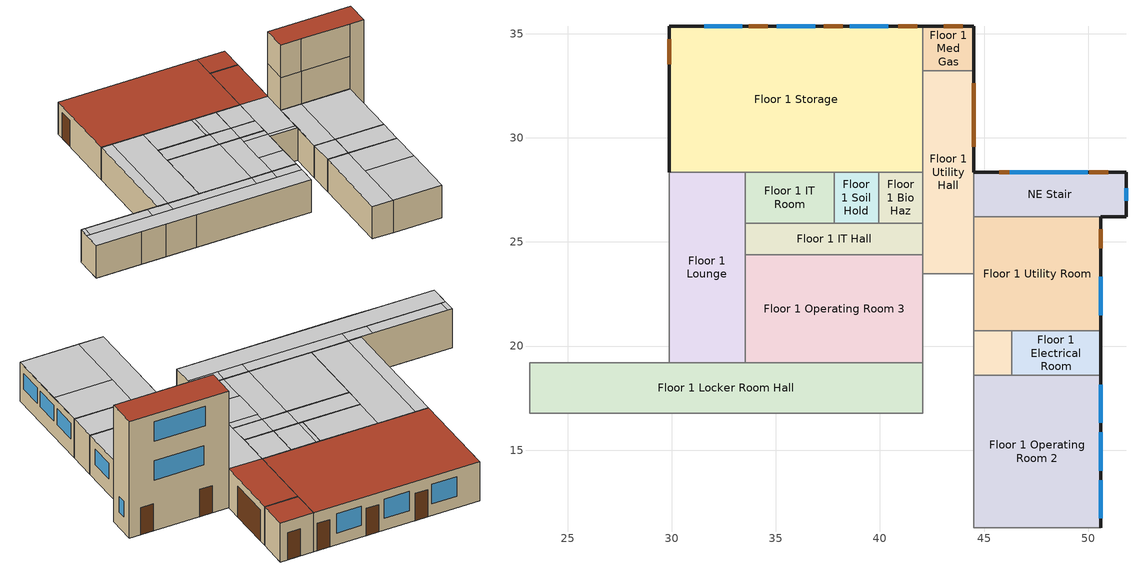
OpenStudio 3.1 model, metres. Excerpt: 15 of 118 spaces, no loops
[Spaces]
Floor 1 IT Hall
 floor ground (Foundation F 126 Perim 0 Area 1301): 42.06,25.91 42.06,24.38 33.53,24.38 33.53,25.91 z0
 wall to Floor 1 Utility Hall: 42.06,24.38 42.06,25.91 z0:3.05
 wall to Floor 1 IT Room: 37.8,25.91 33.53,25.91 z0:3.05
 wall to Floor 1 Operating Room 3: 33.53,24.38 42.06,24.38 z0:3.05
 wall to Floor 1 Soil Hold: 39.93,25.91 37.8,25.91 z0:3.05
 wall to Floor 1 Lounge: 33.53,25.91 33.53,24.38 z0:3.05
 wall to Floor 1 Bio Haz: 42.06,25.91 39.93,25.91 z0:3.05
 ceiling to Floor 2 Exam Hall 4: 39.93,24.38 39.93,25.91 38.1,25.91 38.1,24.38 z3.05
 ceiling to Floor 2 Exam 6: 42.06,24.38 42.06,25.91 39.93,25.91 39.93,24.38 z3.05
 ceiling to Floor 2 Exam 7: 38.1,24.38 38.1,25.91 33.53,25.91 33.53,24.38 z3.05
Floor 1 Utility Room
 floor ground (Foundation F 126 Perim 549 Area 3345): 50.6,26.21 50.6,20.73 44.5,20.73 44.5,26.21 z0
 wall outside: 50.6,20.73 50.6,26.21 z0:3.05
 wall to Floor 1 Electrical Room: 46.33,20.73 50.6,20.73 z0:3.05
 wall to Floor 1 Sterile Hall: 44.5,23.47 44.5,20.73 z0:3.05
 wall to NE Stair: 50.6,26.21 44.5,26.21 z0:3.05
 wall to Floor 1 Utility Janitor: 44.5,20.73 46.33,20.73 z0:3.05
 wall to Floor 1 Utility Hall: 44.5,26.21 44.5,23.47 z0:3.05
 window: 50.6,21.49 50.6,23.32 z1.22:2.44
 door: 50.6,24.69 50.6,25.6 z0:2.13
 ceiling to Floor 2 Exam 5: 50.6,20.73 50.6,26.21 46.33,26.21 46.33,20.73 z3.05
 ceiling to Floor 2 Office Hall: 46.33,20.73 46.33,26.21 44.5,26.21 44.5,20.73 z3.05
NE Stair
 floor ground (Foundation F 126 Perim 1067 Area 1561): 51.82,28.35 51.82,26.21 44.5,26.21 44.5,28.35 z0
 wall outside: 50.6,26.21 51.82,26.21 51.82,28.35 44.5,28.35 z0:9.14
 wall to Floor 2 Exam 6: 44.5,28.35 44.5,26.21 z3.05:6.1
 wall to Floor 3 Mechanical: 46.33,26.21 50.6,26.21 z6.1:9.14
 wall to Floor 3 Mechanical Hall: 44.5,26.21 46.33,26.21 z6.1:9.14
 wall to Floor 3 Lounge: 44.5,28.35 44.5,26.21 z6.1:9.14
 wall to Floor 2 Office Hall: 44.5,26.21 46.33,26.21 z3.05:6.1
 wall to Floor 2 Exam 5: 46.33,26.21 50.6,26.21 z3.05:6.1
 wall to Floor 1 Utility Hall: 44.5,28.35 44.5,26.21 z0:3.05
 window: 49.99,28.35 46.33,28.35 z3.96:5.49; 49.99,28.35 46.24,28.35 z7.01:8.53; 51.82,26.97 51.82,27.58 z1.22:2.44
 door: 46.63,28.35 45.72,28.35 / 50.96,28.35 50.05,28.35 z0:2.13
 roof outside: 51.82,26.21 51.82,28.35 44.5,28.35 44.5,26.21 z9.14
Floor 1 Utility Janitor
 floor ground (Foundation F 126 Perim 0 Area 39): 46.33,20.73 46.33,18.59 44.5,18.59 44.5,20.73 z0
 wall to Floor 1 Electrical Room: 46.33,18.59 46.33,20.73 z0:3.05
 wall to Floor 1 Operating Room 2: 44.5,18.59 46.33,18.59 z0:3.05
 wall to Floor 1 Sterile Hall: 44.5,20.73 44.5,18.59 z0:3.05
 ceiling to Floor 2 Office Hall: 46.33,18.59 46.33,20.73 44.5,20.73 44.5,18.59 z3.05
Floor 1 Locker Room Hall
 floor ground (Foundation F 126 Perim 0 Area 4608): 42.06,19.2 42.06,16.76 23.16,16.76 23.16,19.2 z0
 wall to Floor 1 Pre-Op Room 2: 23.16,16.76 27.13,16.76 z0:3.05
 wall to Floor 1 Sterile Storage: 32,16.76 42.06,16.76 z0:3.05
 wall to Floor 1 Nourishment: 27.13,16.76 29.26,16.76 z0:3.05
 wall to Floor 1 Pre-Op Hall: 23.16,19.2 23.16,16.76 z0:3.05
 wall to Floor 1 Sterile Hall: 42.06,16.76 42.06,19.2 z0:3.05
 wall to Floor 1 Lounge: 33.53,19.2 29.87,19.2 z0:3.05
 wall to Floor 1 Operating Room 3: 42.06,19.2 33.53,19.2 z0:3.05
 wall to Floor 1 Nurse Janitor: 29.26,16.76 32,16.76 z0:3.05
 wall to Floor 1 Locker Room: 29.87,19.2 23.16,19.2 z0:3.05
 ceiling to Floor 2 Work Hall: 42.06,16.76 42.06,18.29 23.16,18.29 23.16,16.76 z3.05
 ceiling to Floor 2 Exam Hall 6: 23.47,18.29 23.47,19.2 23.16,19.2 23.16,18.29 z3.05
 ceiling to Floor 2 Nurse Station 2: 28.96,18.29 28.96,19.2 23.47,19.2 23.47,18.29 z3.05
 ceiling to Floor 2 Nurse Station 1: 42.06,18.29 42.06,19.2 39.93,19.2 39.93,18.29 z3.05
 ceiling to Floor 2 Exam 7: 38.1,18.29 38.1,19.2 30.78,19.2 30.78,18.29 z3.05
 ceiling to Floor 2 Exam Hall 5: 30.78,18.29 30.78,19.2 28.96,19.2 28.96,18.29 z3.05
 ceiling to Floor 2 Exam Hall 4: 39.93,18.29 39.93,19.2 38.1,19.2 38.1,18.29 z3.05
Floor 1 Electrical Room
 floor ground (Foundation F 126 Perim 213 Area 91): 50.6,20.73 50.6,18.59 46.33,18.59 46.33,20.73 z0
 wall outside: 50.6,18.59 50.6,20.73 z0:3.05
 wall to Floor 1 Operating Room 2: 46.33,18.59 50.6,18.59 z0:3.05
 ceiling to Floor 2 Exam 5: 50.6,18.59 50.6,20.73 46.33,20.73 46.33,18.59 z3.05
Floor 1 Operating Room 3
 floor ground (Foundation F 126 Perim 0 Area 4422): 42.06,24.38 42.06,19.2 33.53,19.2 33.53,24.38 z0
 wall to Floor 1 Lounge: 33.53,24.38 33.53,19.2 z0:3.05
 wall to Floor 1 Utility Hall: 42.06,23.47 42.06,24.38 z0:3.05
 wall to Floor 1 Sterile Hall: 42.06,19.2 42.06,23.47 z0:3.05
 ceiling to Floor 2 Exam 7: 38.1,19.2 38.1,24.38 33.53,24.38 33.53,19.2 z3.05
 ceiling to Floor 2 Storage 2: 42.06,21.34 42.06,23.77 39.93,23.77 39.93,21.34 z3.05
 ceiling to Floor 2 Exam Hall 4: 39.93,19.2 39.93,24.38 38.1,24.38 38.1,19.2 z3.05
 ceiling to Floor 2 Nurse Station 1: 42.06,19.2 42.06,21.34 39.93,21.34 39.93,19.2 z3.05
 ceiling to Floor 2 Exam 6: 42.06,23.77 42.06,24.38 39.93,24.38 39.93,23.77 z3.05
Floor 1 Lounge
 floor ground (Foundation F 126 Perim 0 Area 3345): 33.53,28.35 33.53,19.2 29.87,19.2 29.87,28.35 z0
 wall to Floor 1 Storage: 33.53,28.35 29.87,28.35 z0:3.05
 wall to Floor 1 IT Room: 33.53,25.91 33.53,28.35 z0:3.05
 wall to Floor 1 Locker Room: 29.87,28.35 29.87,19.2 z0:3.05
 ceiling to Floor 2 Exam Hall 5: 30.78,19.2 30.78,28.35 29.87,28.35 29.87,19.2 z3.05
 ceiling to Floor 2 Exam 7: 33.53,19.2 33.53,28.35 30.78,28.35 30.78,19.2 z3.05
Floor 1 Storage
 floor ground (Foundation F 126 Perim 192 Area 8547): 42.06,35.36 42.06,28.35 29.87,28.35 29.87,35.36 z0
 wall outside: 42.06,35.36 29.87,35.36 29.87,28.35 z0:3.05
 wall to Floor 1 Soil Hold: 37.8,28.35 39.93,28.35 z0:3.05
 wall to Floor 1 Med Gas: 42.06,33.22 42.06,35.36 z0:3.05
 wall to Floor 1 Bio Haz: 39.93,28.35 42.06,28.35 z0:3.05
 wall to Floor 1 IT Room: 33.53,28.35 37.8,28.35 z0:3.05
 wall to Floor 1 Utility Hall: 42.06,28.35 42.06,33.22 z0:3.05
 window: 40.39,35.36 38.56,35.36 / 33.38,35.36 31.55,35.36 / 36.88,35.36 35.05,35.36 z0.91:2.44
 door: 29.87,34.75 29.87,33.53 z0:2.44; 41.78,35.36 40.87,35.36 / 38.2,35.36 37.29,35.36 / 34.61,35.36 33.69,35.36 z0:2.13
 roof outside: 42.06,28.35 42.06,35.36 29.87,35.36 29.87,28.35 z3.05
Floor 1 Soil Hold
 floor ground (Foundation F 126 Perim 0 Area 52): 39.93,28.35 39.93,25.91 37.8,25.91 37.8,28.35 z0
 wall to Floor 1 IT Room: 37.8,28.35 37.8,25.91 z0:3.05
 wall to Floor 1 Bio Haz: 39.93,25.91 39.93,28.35 z0:3.05
 ceiling to Floor 2 Exam Hall 4: 39.93,25.91 39.93,28.35 38.1,28.35 38.1,25.91 z3.05
 ceiling to Floor 2 Exam 7: 38.1,25.91 38.1,28.35 37.8,28.35 37.8,25.91 z3.05
Floor 1 Bio Haz
 floor ground (Foundation F 126 Perim 0 Area 52): 42.06,28.35 42.06,25.91 39.93,25.91 39.93,28.35 z0
 wall to Floor 1 Utility Hall: 42.06,25.91 42.06,28.35 z0:3.05
 ceiling to Floor 2 Exam 6: 42.06,25.91 42.06,28.35 39.93,28.35 39.93,25.91 z3.05
Floor 1 Med Gas
 floor ground (Foundation F 126 Perim 457 Area 52): 44.5,35.36 44.5,33.22 42.06,33.22 42.06,35.36 z0
 wall outside: 44.5,33.22 44.5,35.36 42.06,35.36 z0:3.05
 wall to Floor 1 Utility Hall: 42.06,33.22 44.5,33.22 z0:3.05
 door: 43.97,35.36 43.06,35.36 z0:2.13
 roof outside: 44.5,33.22 44.5,35.36 42.06,35.36 42.06,33.22 z3.05
Floor 1 Operating Room 2
 floor ground (Foundation F 126 Perim 732 Area 4459): 50.6,18.59 50.6,11.28 44.5,11.28 44.5,18.59 z0
 wall outside: 50.6,11.28 50.6,18.59 z0:3.05
 wall to Floor 1 Sterile Hall: 44.5,18.59 44.5,11.28 z0:3.05
 wall to Floor 1 Scrub: 44.5,11.28 46.33,11.28 z0:3.05
 wall to Floor 1 Sub-Sterile: 46.33,11.28 50.6,11.28 z0:3.05
 window: 50.6,16.31 50.6,18.14 / 50.6,11.73 50.6,13.56 / 50.6,14.02 50.6,15.85 z1.22:2.44
 ceiling to Floor 2 Utility: 50.6,15.85 50.6,18.59 46.33,18.59 46.33,15.85 z3.05
 ceiling to Floor 2 Office: 50.6,11.28 50.6,15.85 46.33,15.85 46.33,11.28 z3.05
 ceiling to Floor 2 Office Hall: 46.33,11.28 46.33,18.59 44.5,18.59 44.5,11.28 z3.05
Floor 1 Utility Hall
 floor ground (Foundation F 126 Perim 488 Area 2378): 44.5,33.22 44.5,23.47 42.06,23.47 42.06,33.22 z0
 wall outside: 44.5,28.35 44.5,33.22 z0:3.05
 wall to Floor 1 Sterile Hall: 42.06,23.47 44.5,23.47 z0:3.05
 door: 44.5,29.57 44.5,32.61 z0:2.44
 ceiling to Floor 2 Storage 2: 44.5,23.47 44.5,23.77 42.06,23.77 42.06,23.47 z3.05
 ceiling to Floor 2 Exam 6: 44.5,23.77 44.5,28.35 42.06,28.35 42.06,23.77 z3.05
 roof outside: 44.5,28.35 44.5,33.22 42.06,33.22 42.06,28.35 z3.05
Floor 1 IT Room
 floor ground (Foundation F 126 Perim 0 Area 1041): 37.8,28.35 37.8,25.91 33.53,25.91 33.53,28.35 z0
 ceiling to Floor 2 Exam 7: 37.8,25.91 37.8,28.35 33.53,28.35 33.53,25.91 z3.05
[Site]
Tampa-MacDill AFB_FL_USA: Latitude {deg}=27.85; Longitude {deg}=-82.52; Time Zone {hr}=-5; Elevation {m}=8; Terrain=City
[Building]
-Outpatient-ASHRAE 169-2013-2A created: 2021-08-23 21:15:44 +0000: North Axis {deg}=0; Default Construction Set=90.1-2010 - Outpatient - ASHRAE 169-2013-2A; Standards Number of Stories=3; Standards Number of Above Ground Stories=3; Standards Building Type=Outpatient
[ClimateZones]
Climate Zone Institution Name 1=ASHRAE; Climate Zone Document Name 1=ANSI/ASHRAE Standard 169; Climate Zone Document Year 1=2006; Climate Zone Value 1=2A
[Site:WaterMainsTemperature]
Calculation Method=Correlation; Annual Average Outdoor Air Temperature {C}=21.85; Maximum Difference In Monthly Average Outdoor Air Temperatures {deltaC}=14.3
[SizingPeriod:DesignDay] Barometric Pressure {Pa}=101229; Sky Clearness=0; Rain Indicator=0; Snow Indicator=0; Day of Month=21; Daylight Saving Time Indicator=0; Humidity Indicating Type=Wetbulb; Dry-Bulb Temperature Range Modifier Type=DefaultMultipliers
Name | Maximum Dry-Bulb Temperature {C} | Daily Dry-Bulb Temperature Range {deltaC} | Humidity Indicating Conditions at Maximum Dry-Bulb | Wind Speed {m/s} | Wind Direction {deg} | Month | Day Type | Solar Model Indicator | ASHRAE Taub | ASHRAE Taud
Tampa-MacDill.AFB_FL_USA Ann Clg .4% Condns DB=>MWB | 33.9 | 7.9 | 25.1 | 3.1 | 270 | 8 | SummerDesignDay | ASHRAETau | 0.491 | 2.016
Tampa-MacDill.AFB_FL_USA Ann Htg 99.6% Condns DB | 4.6 | 0 | 4.6 | 2.5 | 10 | 1 | WinterDesignDay | ASHRAEClearSky
[Site:GroundTemperature:FCfactorMethod]
January Ground Temperature {C}=24.2; February Ground Temperature {C}=18.9; March Ground Temperature {C}=15.7; April Ground Temperature {C}=13.6; May Ground Temperature {C}=15.5; June Ground Temperature {C}=17.1; July Ground Temperature {C}=21.2; August Ground Temperature {C}=26.9; September Ground Temperature {C}=27.6; October Ground Temperature {C}=27.9; November Ground Temperature {C}=27.4; December Ground Temperature {C}=26.2
[Material:NoMass] Thermal Absorptance=0.9; Solar Absorptance=0.7
Name | Roughness | Thermal Resistance {m2-K/W} | Visible Absorptance
CP02 CARPET PAD | VeryRough | 0.21648 | 0.8
Typical Insulation R-6.78 | Smooth | 1.19347 | 0.7
Typical Carpet Pad | Smooth | 0.21648 | 0.8
Typical Insulation R-5.89 | Smooth | 1.03652 | 0.7
Typical Insulation R-19.72 | Smooth | 3.4722 | 0.7
Typical Insulation R-0.58 | Smooth | 0.101875 | 0.7
Typical Insulation R-0.01 | Smooth | 0.001 | 0.7
[Material]
Name | Roughness | Thickness {m} | Conductivity {W/m-K} | Density {kg/m3} | Specific Heat {J/kg-K} | Thermal Absorptance | Solar Absorptance | Visible Absorptance
100mm Normalweight concrete floor | MediumSmooth | 0.1016 | 2.31 | 2322 | 832
G01 13mm gypsum board | Smooth | 0.0127 | 0.16 | 800 | 1090 | 0.9 | 0.7 | 0.5
4 in. Normalweight Concrete Floor | MediumRough | 0.1016 | 2.31 | 2322 | 832 | 0.9 | 0.7 | 0.7
25mm Stucco | Smooth | 0.0254 | 0.72 | 1856 | 840 | 0.9 | 0.7 | 0.7
5/8 in. Gypsum Board | MediumSmooth | 0.0159 | 0.16 | 800 | 1090 | 0.9 | 0.7 | 0.7
Roof Membrane - Highly Reflective | VeryRough | 0.0095 | 0.16 | 1121.29 | 1460 | 0.75 | 0.45 | 0.7
Metal Roof Surface; F08 Metal surface | Smooth | 0.0008 | 45.28 | 7824 | 500 | 0.9 | 0.7 | 0.7
6 in. Normalweight Concrete Floor | MediumRough | 0.1524 | 2.31 | 2322 | 832 | 0.9 | 0.7 | 0.7
8 in. Concrete Block Basement Wall | MediumRough | 0.2032 | 1.326 | 1842 | 912 | 0.9 | 0.7 | 0.7
G05 25mm wood | MediumSmooth | 0.0254 | 0.15 | 608 | 1630 | 0.9 | 0.5 | 0.5
Std Wood 6inch | MediumSmooth | 0.15 | 0.12 | 540 | 1210 | 0.9 | 0.7 | 0.7
[Construction:FfactorGroundFloor] F-Factor {W/m-K}=1.26344
Name | Area {m2} | PerimeterExposed {m}
Foundation F 126 Perim 457 Area 52 | 5.20257 | 4.572
Foundation F 126 Perim 0 Area 1041 | 10.4051 | 0
Foundation F 126 Perim 0 Area 4608 | 46.0799 | 0
Foundation F 126 Perim 0 Area 52 | 5.20257 | 0
Foundation F 126 Perim 0 Area 3345 | 33.4451 | 0
Foundation F 126 Perim 488 Area 2378 | 23.7832 | 4.8768
Foundation F 126 Perim 192 Area 8547 | 85.4708 | 19.2024
Foundation F 126 Perim 0 Area 1301 | 13.0064 | 0
Foundation F 126 Perim 732 Area 4459 | 44.5935 | 7.3152
Foundation F 126 Perim 1067 Area 1561 | 15.6077 | 10.668
Foundation F 126 Perim 0 Area 39 | 3.90193 | 0
Foundation F 126 Perim 549 Area 3345 | 33.4451 | 5.4864
Foundation F 126 Perim 213 Area 91 | 9.1045 | 2.1336
Foundation F 126 Perim 0 Area 4422 | 44.2218 | 0
[DefaultConstructionSet]
90.1-2010 - Outpatient - ASHRAE 169-2013-2A: Default Exterior Surface Constructions=Default Surface Constructions 1; Default Interior Surface Constructions=Default Surface Constructions 2; Default Ground Contact Surface Constructions=Default Surface Constructions 3; Default Exterior SubSurface Constructions=Default Sub Surface Constructions 1; Default Interior SubSurface Constructions=Default Sub Surface Constructions 2; Interior Partition Construction=Typical Interior Partition
[DefaultSurfaceConstructions]
Name | Floor Construction | Wall Construction | Roof Ceiling Construction
Default Surface Constructions 1 | Typical Insulated Exterior Mass Floor R-9.35 | Typical Insulated Steel Framed Exterior Wall R-8.06 | Typical IEAD Roof - Highly Reflective R-20.83
Default Surface Constructions 2 | Typical Interior Floor | Typical Interior Wall | Typical Interior Ceiling
Default Surface Constructions 3 | Typical Insulated Carpeted 6in Slab Floor | Typical Insulated Basement Mass Wall
[Construction]
Typical Insulated Exterior Mass Floor R-9.35: Typical Insulation R-6.78, 4 in. Normalweight Concrete Floor, Typical Carpet Pad
Typical Insulated Steel Framed Exterior Wall R-8.06: 25mm Stucco, 5/8 in. Gypsum Board, Typical Insulation R-5.89, 5/8 in. Gypsum Board
Typical IEAD Roof - Highly Reflective R-20.83: Roof Membrane - Highly Reflective, Typical Insulation R-19.72, Metal Roof Surface
Typical Interior Floor: 100mm Normalweight concrete floor, CP02 CARPET PAD
Typical Interior Wall: G01 13mm gypsum board, G01 13mm gypsum board
Typical Interior Ceiling: CP02 CARPET PAD, 100mm Normalweight concrete floor
Typical Insulated Carpeted 6in Slab Floor: 6 in. Normalweight Concrete Floor, Typical Carpet Pad
Typical Insulated Basement Mass Wall: 8 in. Concrete Block Basement Wall
U 0.72 SHGC 0.25 Sgl Ref-B-M Tint 6mm: REF B TINT MID 6MM
Typical Insulated Metal Door R-1.43: F08 Metal surface, Typical Insulation R-0.58
U 0.88 SHGC 0.16 Sgl Ref-A-L Clr 6mm: REF A CLEAR LO 6MM
Typical Overhead Door R-0.86: Typical Insulation R-0.01
U 1.98 SHGC 0.36 Sgl Ref-B-H Clr 6mm: REF B CLEAR HI 6MM
Typical Interior Window: Clear 3mm
Typical Interior Door; Typical Interior Partition: G05 25mm wood
InteriorFurnishings: Std Wood 6inch
[DefaultSubSurfaceConstructions]
Name | Fixed Window Construction | Operable Window Construction | Door Construction | Glass Door Construction | Overhead Door Construction | Skylight Construction | Tubular Daylight Dome Construction | Tubular Daylight Diffuser Construction
Default Sub Surface Constructions 1 | U 0.72 SHGC 0.25 Sgl Ref-B-M Tint 6mm | U 0.72 SHGC 0.25 Sgl Ref-B-M Tint 6mm | Typical Insulated Metal Door R-1.43 | U 0.88 SHGC 0.16 Sgl Ref-A-L Clr 6mm | Typical Overhead Door R-0.86 | U 1.98 SHGC 0.36 Sgl Ref-B-H Clr 6mm | Typical Interior Window | Typical Interior Window
Default Sub Surface Constructions 2 | Typical Interior Window | Typical Interior Window | Typical Interior Door
[WindowMaterial:Glazing] Optical Data Type=SpectralAverage; Infrared Transmittance at Normal Incidence=0; Front Side Infrared Hemispherical Emissivity=0.84; Conductivity {W/m-K}=0.9; Dirt Correction Factor for Solar and Visible Transmittance=1; Solar Diffusing=No
Name | Thickness {m} | Solar Transmittance at Normal Incidence | Front Side Solar Reflectance at Normal Incidence | Back Side Solar Reflectance at Normal Incidence | Visible Transmittance at Normal Incidence | Front Side Visible Reflectance at Normal Incidence | Back Side Visible Reflectance at Normal Incidence | Back Side Infrared Hemispherical Emissivity
REF B TINT MID 6MM | 0.006 | 0.1 | 0.11 | 0.41 | 0.13 | 0.1 | 0.32 | 0.45
REF A CLEAR LO 6MM | 0.006 | 0.066 | 0.341 | 0.493 | 0.08 | 0.41 | 0.37 | 0.4
REF B CLEAR HI 6MM | 0.006 | 0.24 | 0.16 | 0.32 | 0.3 | 0.16 | 0.29 | 0.6
Clear 3mm | 0.003 | 0.837 | 0.075 | 0.075 | 0.898 | 0.081 | 0.081 | 0.84
[Space] Building Story=Building Story 1; Part of Total Floor Area=Yes
Name | Space Type | Thermal Zone
Floor 1 Utility Room | Outpatient Janitor | Floor 1 Utility Room ZN
Floor 1 IT Hall | Outpatient Hall | Floor 1 IT Hall ZN
NE Stair | Outpatient Stair | NE Stair ZN
Floor 1 Utility Janitor | Outpatient Janitor | Floor 1 Utility Janitor ZN
Floor 1 Locker Room Hall | Outpatient Hall | Floor 1 Locker Room Hall ZN
Floor 1 Electrical Room | Outpatient Elec/MechRoom | Floor 1 Electrical Room ZN
Floor 1 Storage | Outpatient Janitor | Floor 1 Storage ZN
Floor 1 Operating Room 3 | Outpatient OR | Floor 1 Operating Room 3 ZN
Floor 1 Operating Room 2 | Outpatient OR | Floor 1 Operating Room 2 ZN
Floor 1 Lounge | Outpatient Lounge | Floor 1 Lounge ZN
Floor 1 Soil Hold | Outpatient Soil Work | Floor 1 Soil Hold ZN
Floor 1 Bio Haz | Outpatient BioHazard | Floor 1 Bio Haz ZN
Floor 1 Utility Hall | Outpatient Hall_infil | Floor 1 Utility Hall ZN
Floor 1 IT Room | Outpatient IT_Room | Floor 1 IT Room ZN
Floor 1 Med Gas | Outpatient MedGas | Floor 1 Med Gas ZN
[BuildingStory]
Building Story 1: Nominal Z Coordinate {m}=0
[SpaceType] Standards Building Type=Outpatient
Name | Default Schedule Set | Design Specification Outdoor Air Object | Standards Space Type
Outpatient BioHazard | Outpatient BioHazard Schedule Set | Outpatient BioHazard Ventilation | BioHazard
Outpatient Elec/MechRoom | Outpatient Elec/MechRoom Schedule Set | Outpatient Elec/MechRoom Ventilation | Elec/MechRoom
Outpatient Hall | Outpatient Hall Schedule Set | Outpatient Hall Ventilation | Hall
Outpatient Hall_infil | Outpatient Hall_infil Schedule Set | Outpatient Hall_infil Ventilation | Hall_infil
Outpatient IT_Room | Outpatient IT_Room Schedule Set | Outpatient IT_Room Ventilation | IT_Room
Outpatient Janitor | Outpatient Janitor Schedule Set | Outpatient Janitor Ventilation | Janitor
Outpatient Lounge | Outpatient Lounge Schedule Set | Outpatient Lounge Ventilation | Lounge
Outpatient MedGas | Outpatient MedGas Schedule Set | Outpatient MedGas Ventilation | MedGas
Outpatient OR | Outpatient OR Schedule Set | Outpatient OR Ventilation | OR
Outpatient Soil Work | Outpatient Soil Work Schedule Set | Outpatient Soil Work Ventilation | Soil Work
Outpatient Stair | Outpatient Stair Schedule Set | Outpatient Stair Ventilation | Stair
[People:Definition] Number of People Calculation Method=People/Area; Fraction Radiant=0.3
Name | People per Space Floor Area {person/m2}
Outpatient IT_Room People Definition | 0.0538196
Outpatient Lounge People Definition | 0.161566
Outpatient OR People Definition; Outpatient Soil Work People Definition | 0.215493
[People] Work Efficiency Schedule=Work Efficiency Schedule; Clothing Insulation Schedule=Clothing Schedule; Air Velocity Schedule=Air Velocity Schedule; Multiplier=1
Name | People Definition | Space or SpaceType
Outpatient IT_Room People | Outpatient IT_Room People Definition | Outpatient IT_Room
Outpatient Lounge People | Outpatient Lounge People Definition | Outpatient Lounge
Outpatient OR People | Outpatient OR People Definition | Outpatient OR
Outpatient Soil Work People | Outpatient Soil Work People Definition | Outpatient Soil Work
[Lights:Definition] Design Level Calculation Method=Watts/Area; Fraction Radiant=0.7; Fraction Visible=0.2; Return Air Fraction=0
Name | Watts per Space Floor Area {W/m2}
Outpatient BioHazard Lights Definition; Outpatient Janitor Lights Definition; Outpatient MedGas Lights Definition | 6.78126
Outpatient Elec/MechRoom Lights Definition; Outpatient Soil Work Lights Definition | 17.8681
Outpatient Hall Lights Definition; Outpatient Hall_infil Lights Definition; Outpatient Stair Lights Definition | 8.52502
Outpatient IT_Room Lights Definition | 11.9479
Outpatient Lounge Lights Definition | 11.5174
Outpatient OR Lights Definition | 20.3438
[Lights] Fraction Replaceable=1
Name | Lights Definition | Space or SpaceType
Outpatient BioHazard Lights | Outpatient BioHazard Lights Definition | Outpatient BioHazard
Outpatient Elec/MechRoom Lights | Outpatient Elec/MechRoom Lights Definition | Outpatient Elec/MechRoom
Outpatient Hall Lights | Outpatient Hall Lights Definition | Outpatient Hall
Outpatient Hall_infil Lights | Outpatient Hall_infil Lights Definition | Outpatient Hall_infil
Outpatient IT_Room Lights | Outpatient IT_Room Lights Definition | Outpatient IT_Room
Outpatient Janitor Lights | Outpatient Janitor Lights Definition | Outpatient Janitor
Outpatient Lounge Lights | Outpatient Lounge Lights Definition | Outpatient Lounge
Outpatient MedGas Lights | Outpatient MedGas Lights Definition | Outpatient MedGas
Outpatient OR Lights | Outpatient OR Lights Definition | Outpatient OR
Outpatient Soil Work Lights | Outpatient Soil Work Lights Definition | Outpatient Soil Work
Outpatient Stair Lights | Outpatient Stair Lights Definition | Outpatient Stair
[ElectricEquipment:Definition] Design Level Calculation Method=Watts/Area; Fraction Latent=0
Name | Watts per Space Floor Area {W/m2} | Fraction Radiant | Fraction Lost
Outpatient BioHazard Elec Equip Definition; Outpatient MedGas Elec Equip Definition | 1.07639 | 0.5 | 0
Outpatient Elec/MechRoom Elec Equip Definition | 53.8196 | 0.5 | 0
Outpatient Hall Elec Equip Definition; Outpatient Hall_infil Elec Equip Definition; Outpatient Stair Elec Equip Definition | 4.30556 | 0.5 | 0
Outpatient IT_Room Elec Equip Definition | 11.8403 | 0.5 | 0
Outpatient Janitor Elec Equip Definition | 1.07639 | 0.3 | 0.7
Outpatient Lounge Elec Equip Definition | 32.2917 | 0.5 | 0
Outpatient OR Elec Equip Definition | 43.0556 | 0.5 | 0
Outpatient Soil Work Elec Equip Definition | 21.5278 | 0.5 | 0
[ElectricEquipment]
Name | Electric Equipment Definition | Space or SpaceType
Outpatient BioHazard Elec Equip | Outpatient BioHazard Elec Equip Definition | Outpatient BioHazard
Outpatient Elec/MechRoom Elec Equip | Outpatient Elec/MechRoom Elec Equip Definition | Outpatient Elec/MechRoom
Outpatient Hall Elec Equip | Outpatient Hall Elec Equip Definition | Outpatient Hall
Outpatient Hall_infil Elec Equip | Outpatient Hall_infil Elec Equip Definition | Outpatient Hall_infil
Outpatient IT_Room Elec Equip | Outpatient IT_Room Elec Equip Definition | Outpatient IT_Room
Outpatient Janitor Elec Equip | Outpatient Janitor Elec Equip Definition | Outpatient Janitor
Outpatient Lounge Elec Equip | Outpatient Lounge Elec Equip Definition | Outpatient Lounge
Outpatient MedGas Elec Equip | Outpatient MedGas Elec Equip Definition | Outpatient MedGas
Outpatient OR Elec Equip | Outpatient OR Elec Equip Definition | Outpatient OR
Outpatient Soil Work Elec Equip | Outpatient Soil Work Elec Equip Definition | Outpatient Soil Work
Outpatient Stair Elec Equip | Outpatient Stair Elec Equip Definition | Outpatient Stair
[DesignSpecification:OutdoorAir]
Name | Outdoor Air Method | Outdoor Air Flow per Floor Area {m3/s-m2} | Outdoor Air Flow per Person {m3/s-person} | Outdoor Air Flow Air Changes per Hour {1/hr}
Outpatient BioHazard Ventilation; Outpatient Janitor Ventilation; Outpatient MedGas Ventilation | Sum | 0.0006096
Outpatient Elec/MechRoom Ventilation |  | 0 | 0 | 0
Outpatient Hall Ventilation; Outpatient Hall_infil Ventilation; Outpatient Stair Ventilation | Sum | 0.0003048
Outpatient IT_Room Ventilation; Outpatient Lounge Ventilation | Sum | 0.0003048 | 0.00235974
Outpatient OR Ventilation | Sum | 0.00254 | 0.0141584
Outpatient Soil Work Ventilation | Sum | 0.001524
[DefaultScheduleSet] Number of People Schedule=OutPatientHealthCare BLDG_OCC_SCH; People Activity Level Schedule=OutPatientHealthCare ACTIVITY_SCH; Electric Equipment Schedule=OutPatientHealthCare BLDG_EQUIP_SCH_BASE; Infiltration Schedule=OutPatientHealthCare INFIL_SCH
Name | Lighting Schedule | Gas Equipment Schedule
Outpatient BioHazard Schedule Set; Outpatient IT_Room Schedule Set; Outpatient Lounge Schedule Set; Outpatient MedGas Schedule Set | OutPatientHealthCare BLDG_LIGHT_SCH
Outpatient Elec/MechRoom Schedule Set | OutPatientHealthCare BLDG_LIGHT_STORAGE_SCH
Outpatient Hall Schedule Set; Outpatient Hall_infil Schedule Set; Outpatient Stair Schedule Set | OutPatientHealthCare BLDG_LIGHT_CORRIDOR_SCH
Outpatient Janitor Schedule Set | OutPatientHealthCare BLDG_LIGHT_STORAGE_SCH_20102013
Outpatient OR Schedule Set | OutPatientHealthCare BLDG_LIGHT_EXAM_SCH | OutPatientHealthCare BLDG_EQUIP_SCH
Outpatient Soil Work Schedule Set | OutPatientHealthCare BLDG_LIGHT_EXAM_SCH
[ThermostatSetpoint:DualSetpoint]
Name | Heating Setpoint Temperature Schedule | Cooling Setpoint Temperature Schedule
Outpatient BioHazard Thermostat 1; Outpatient Elec/MechRoom Thermostat 1; Outpatient Hall Thermostat 1; Outpatient IT_Room Thermostat 1; Outpatient Hall Thermostat 3; Outpatient Lounge Thermostat 1; Outpatient MedGas Thermostat 1; Outpatient Soil Work Thermostat 2; Outpatient Janitor Thermostat 3; Outpatient Hall_infil Thermostat 2; Outpatient Janitor Thermostat 4; Outpatient Janitor Thermostat 5; Outpatient Stair Thermostat 1 | OutPatientHealthCare HTGSETP_SCH_YES_OPTIMUM | OutPatientHealthCare CLGSETP_SCH_NO_SETBACK
Outpatient OR Thermostat 2; Outpatient OR Thermostat 3 | OutPatientHealthCare OR_HTGSETP_SCH | OutPatientHealthCare OR_CLGSETP_SCH
[GasEquipment:Definition]
Outpatient OR Gas Equip Definition: Design Level Calculation Method=Watts/Area; Watts per Space Floor Area {W/m2}=75.3001; Fraction Latent=0; Fraction Radiant=0; Fraction Lost=0.5
[GasEquipment]
Outpatient OR Gas Equip: Gas Equipment Definition=Outpatient OR Gas Equip Definition; Space or SpaceType=Outpatient OR
[SpaceInfiltration:DesignFlowRate] Schedule=OutPatientHealthCare INFIL_SCH; Design Flow Rate Calculation Method=Flow/ExteriorArea; Constant Term Coefficient=0; Temperature Term Coefficient=0; Velocity Term Coefficient=0.224; Velocity Squared Term Coefficient=0
Name | Space or SpaceType | Flow per Exterior Surface Area {m3/s-m2}
Floor 1 Electrical Room Infiltration | Floor 1 Electrical Room | 0.000569573
Floor 1 Med Gas Infiltration | Floor 1 Med Gas | 0.000414738
Floor 1 Operating Room 2 Infiltration | Floor 1 Operating Room 2 | 0.000569573
Floor 1 Storage Infiltration | Floor 1 Storage | 0.000231504
Floor 1 Utility Hall Infiltration | Floor 1 Utility Hall | 0.00031643
Floor 1 Utility Room Infiltration | Floor 1 Utility Room | 0.000569573
NE Stair Infiltration | NE Stair | 0.000491012
[ThermalZone] Use Ideal Air Loads=No
Name | Thermostat
Floor 1 Bio Haz ZN | Outpatient BioHazard Thermostat 1
Floor 1 Electrical Room ZN | Outpatient Elec/MechRoom Thermostat 1
Floor 1 IT Hall ZN | Outpatient Hall Thermostat 1
Floor 1 IT Room ZN | Outpatient IT_Room Thermostat 1
Floor 1 Locker Room Hall ZN | Outpatient Hall Thermostat 3
Floor 1 Lounge ZN | Outpatient Lounge Thermostat 1
Floor 1 Med Gas ZN | Outpatient MedGas Thermostat 1
Floor 1 Operating Room 2 ZN | Outpatient OR Thermostat 2
Floor 1 Operating Room 3 ZN | Outpatient OR Thermostat 3
Floor 1 Soil Hold ZN | Outpatient Soil Work Thermostat 2
Floor 1 Storage ZN | Outpatient Janitor Thermostat 3
Floor 1 Utility Hall ZN | Outpatient Hall_infil Thermostat 2
Floor 1 Utility Janitor ZN | Outpatient Janitor Thermostat 4
Floor 1 Utility Room ZN | Outpatient Janitor Thermostat 5
NE Stair ZN | Outpatient Stair Thermostat 1
[InternalMass:Definition]
Internal Mass Definition 1: Construction=InteriorFurnishings; Design Level Calculation Method=SurfaceArea/Area; Surface Area per Space Floor Area=2
[InternalMass] Internal Mass Definition=Internal Mass Definition 1; Multiplier=1
Name | Space or SpaceType
Floor 1 Med Gas Mass | Floor 1 Med Gas
Floor 1 IT Room Mass | Floor 1 IT Room
Floor 1 Bio Haz Mass | Floor 1 Bio Haz
Floor 1 Soil Hold Mass | Floor 1 Soil Hold
Floor 1 Lounge Mass | Floor 1 Lounge
Floor 1 Utility Hall Mass | Floor 1 Utility Hall
Floor 1 Locker Room Hall Mass | Floor 1 Locker Room Hall
Floor 1 Storage Mass | Floor 1 Storage
Floor 1 IT Hall Mass | Floor 1 IT Hall
Floor 1 Operating Room 2 Mass | Floor 1 Operating Room 2
NE Stair Mass | NE Stair
Floor 1 Utility Janitor Mass | Floor 1 Utility Janitor
Floor 1 Utility Room Mass | Floor 1 Utility Room
Floor 1 Electrical Room Mass | Floor 1 Electrical Room
Floor 1 Operating Room 3 Mass | Floor 1 Operating Room 3
[Exterior:Lights:Definition]
Name | Design Level {W}
Occ Sensing Exterior Lights Def | 8297.7
NonDimming Exterior Lights Def | 173.8
[Exterior:Lights] Control Option=AstronomicalClock
Name | Exterior Lights Definition | Schedule
Occ Sensing Exterior Lights Def | Occ Sensing Exterior Lights Def | OutPatientHealthCare Exterior_lighting_schedule_b
NonDimming Exterior Lights Def | NonDimming Exterior Lights Def | OutPatientHealthCare Exterior_lighting_schedule_a
[Schedule:Ruleset]
Name | Default Day Schedule | Summer Design Day Schedule | Winter Design Day Schedule
Clothing Schedule | Clothing Schedule Default Winter Clothes
Air Velocity Schedule | Air Velocity Schedule Default
Work Efficiency Schedule | Work Efficiency Schedule Default
OutPatientHealthCare BLDG_OCC_SCH | OutPatientHealthCare BLDG_OCC_SCH Default | OutPatientHealthCare BLDG_OCC_SCH Summer Design Day | OutPatientHealthCare BLDG_OCC_SCH Winter Design Day
OutPatientHealthCare ACTIVITY_SCH | OutPatientHealthCare ACTIVITY_SCH Default | OutPatientHealthCare ACTIVITY_SCH Summer Design Day | OutPatientHealthCare ACTIVITY_SCH Winter Design Day
OutPatientHealthCare BLDG_LIGHT_SCH | OutPatientHealthCare BLDG_LIGHT_SCH Default | OutPatientHealthCare BLDG_LIGHT_SCH Summer Design Day | OutPatientHealthCare BLDG_LIGHT_SCH Winter Design Day
OutPatientHealthCare BLDG_EQUIP_SCH_BASE | OutPatientHealthCare BLDG_EQUIP_SCH_BASE Default | OutPatientHealthCare BLDG_EQUIP_SCH_BASE Summer Design Day | OutPatientHealthCare BLDG_EQUIP_SCH_BASE Winter Design Day
OutPatientHealthCare INFIL_SCH | OutPatientHealthCare INFIL_SCH Default | OutPatientHealthCare INFIL_SCH Summer Design Day | OutPatientHealthCare INFIL_SCH Winter Design Day
OutPatientHealthCare HTGSETP_SCH_YES_OPTIMUM | OutPatientHealthCare HTGSETP_SCH_YES_OPTIMUM Default | OutPatientHealthCare HTGSETP_SCH_YES_OPTIMUM Summer Design Day | OutPatientHealthCare HTGSETP_SCH_YES_OPTIMUM Winter Design Day
OutPatientHealthCare CLGSETP_SCH_NO_SETBACK | OutPatientHealthCare CLGSETP_SCH_NO_SETBACK Default | OutPatientHealthCare CLGSETP_SCH_NO_SETBACK Summer Design Day | OutPatientHealthCare CLGSETP_SCH_NO_SETBACK Winter Design Day
OutPatientHealthCare BLDG_LIGHT_STORAGE_SCH | OutPatientHealthCare BLDG_LIGHT_STORAGE_SCH Default | OutPatientHealthCare BLDG_LIGHT_STORAGE_SCH Summer Design Day | OutPatientHealthCare BLDG_LIGHT_STORAGE_SCH Winter Design Day
OutPatientHealthCare BLDG_LIGHT_EXAM_SCH | OutPatientHealthCare BLDG_LIGHT_EXAM_SCH Default | OutPatientHealthCare BLDG_LIGHT_EXAM_SCH Summer Design Day | OutPatientHealthCare BLDG_LIGHT_EXAM_SCH Winter Design Day
OutPatientHealthCare BLDG_LIGHT_CORRIDOR_SCH | OutPatientHealthCare BLDG_LIGHT_CORRIDOR_SCH Default | OutPatientHealthCare BLDG_LIGHT_CORRIDOR_SCH Summer Design Day | OutPatientHealthCare BLDG_LIGHT_CORRIDOR_SCH Winter Design Day
OutPatientHealthCare BLDG_LIGHT_STORAGE_SCH_20102013 | OutPatientHealthCare BLDG_LIGHT_STORAGE_SCH_20102013 Default | OutPatientHealthCare BLDG_LIGHT_STORAGE_SCH_20102013 Summer Design Day | OutPatientHealthCare BLDG_LIGHT_STORAGE_SCH_20102013 Winter Design Day
OutPatientHealthCare BLDG_EQUIP_SCH | OutPatientHealthCare BLDG_EQUIP_SCH Default | OutPatientHealthCare BLDG_EQUIP_SCH Summer Design Day | OutPatientHealthCare BLDG_EQUIP_SCH Winter Design Day
OutPatientHealthCare OR_HTGSETP_SCH | OutPatientHealthCare OR_HTGSETP_SCH Default | OutPatientHealthCare OR_HTGSETP_SCH Summer Design Day | OutPatientHealthCare OR_HTGSETP_SCH Winter Design Day
OutPatientHealthCare OR_CLGSETP_SCH | OutPatientHealthCare OR_CLGSETP_SCH Default | OutPatientHealthCare OR_CLGSETP_SCH Summer Design Day | OutPatientHealthCare OR_CLGSETP_SCH Winter Design Day
OutPatientHealthCare Exterior_lighting_schedule_b | OutPatientHealthCare Exterior_lighting_schedule_b Default | OutPatientHealthCare Exterior_lighting_schedule_b Summer Design Day | OutPatientHealthCare Exterior_lighting_schedule_b Winter Design Day
OutPatientHealthCare Exterior_lighting_schedule_a | OutPatientHealthCare Exterior_lighting_schedule_a Default | OutPatientHealthCare Exterior_lighting_schedule_a Summer Design Day | OutPatientHealthCare Exterior_lighting_schedule_a Winter Design Day
[Schedule:Day]
Clothing Schedule Default Winter Clothes; OutPatientHealthCare INFIL_SCH Winter Design Day; OutPatientHealthCare INFIL_SCH Summer Design Day: 24, 0, 1
Clothing Schedule Summer Clothes: 24, 0, 0.5
Air Velocity Schedule Default: 24, 0, 0.2
Work Efficiency Schedule Default: 24, 0, 0
OutPatientHealthCare BLDG_OCC_SCH Default: 8, 0, 0, 17, 0, 0.05, 24, 0, 0
OutPatientHealthCare BLDG_OCC_SCH Summer Design Day; OutPatientHealthCare BLDG_OCC_SCH SmrDsn|Wkdy Day: 4, 0, 0.05, 6, 0, 0.2, 7, 0, 0.5, 18, 0, 0.9, 20, 0, 0.5, 22, 0, 0.2, 24, 0, 0.05
OutPatientHealthCare BLDG_OCC_SCH Winter Design Day; OutPatientHealthCare BLDG_OCC_SCH WntrDsn|Sat Day: 7, 0, 0.05, 9, 0, 0.2, 15, 0, 0.3, 20, 0, 0.2, 24, 0, 0.05
OutPatientHealthCare ACTIVITY_SCH Default; OutPatientHealthCare ACTIVITY_SCH Winter Design Day; OutPatientHealthCare ACTIVITY_SCH Summer Design Day: 24, 0, 120
OutPatientHealthCare BLDG_LIGHT_SCH Default; OutPatientHealthCare BLDG_LIGHT_STORAGE_SCH Default; OutPatientHealthCare BLDG_LIGHT_EXAM_SCH Default; OutPatientHealthCare BLDG_LIGHT_CORRIDOR_SCH Default: 8, 0, 0.05, 17, 0, 0.1, 24, 0, 0.05
OutPatientHealthCare BLDG_LIGHT_SCH Summer Design Day; OutPatientHealthCare BLDG_LIGHT_SCH SmrDsn|Wkdy Day; OutPatientHealthCare BLDG_LIGHT_STORAGE_SCH Summer Design Day; OutPatientHealthCare BLDG_LIGHT_STORAGE_SCH SmrDsn|Wkdy Day; OutPatientHealthCare BLDG_LIGHT_EXAM_SCH Summer Design Day; OutPatientHealthCare BLDG_LIGHT_EXAM_SCH SmrDsn|Wkdy Day; OutPatientHealthCare BLDG_LIGHT_CORRIDOR_SCH Summer Design Day; OutPatientHealthCare BLDG_LIGHT_CORRIDOR_SCH SmrDsn|Wkdy Day; OutPatientHealthCare BLDG_LIGHT_STORAGE_SCH_20102013 Summer Design Day: 4, 0, 0.1, 6, 0, 0.3, 7, 0, 0.6, 18, 0, 0.9, 20, 0, 0.6, 22, 0, 0.3, 24, 0, 0.1
OutPatientHealthCare BLDG_LIGHT_SCH Winter Design Day; OutPatientHealthCare BLDG_LIGHT_SCH WntrDsn|Sat Day; OutPatientHealthCare BLDG_LIGHT_STORAGE_SCH Winter Design Day; OutPatientHealthCare BLDG_LIGHT_STORAGE_SCH WntrDsn|Sat Day; OutPatientHealthCare BLDG_LIGHT_EXAM_SCH Winter Design Day; OutPatientHealthCare BLDG_LIGHT_EXAM_SCH WntrDsn|Sat Day; OutPatientHealthCare BLDG_LIGHT_CORRIDOR_SCH Winter Design Day; OutPatientHealthCare BLDG_LIGHT_CORRIDOR_SCH WntrDsn|Sat Day; OutPatientHealthCare BLDG_LIGHT_STORAGE_SCH_20102013 Winter Design Day: 7, 0, 0.1, 9, 0, 0.3, 15, 0, 0.4, 20, 0, 0.3, 24, 0, 0.1
OutPatientHealthCare BLDG_EQUIP_SCH_BASE Default; OutPatientHealthCare BLDG_EQUIP_SCH Default: 8, 0, 0.3, 17, 0, 0.5, 24, 0, 0.3
OutPatientHealthCare BLDG_EQUIP_SCH_BASE Summer Design Day; OutPatientHealthCare BLDG_EQUIP_SCH_BASE SmrDsn|Wkdy Day; OutPatientHealthCare BLDG_EQUIP_SCH Summer Design Day; OutPatientHealthCare BLDG_EQUIP_SCH SmrDsn|Wkdy Day: 4, 0, 0.3, 6, 0, 0.5, 18, 0, 1, 20, 0, 0.5, 24, 0, 0.3
OutPatientHealthCare BLDG_EQUIP_SCH_BASE Winter Design Day; OutPatientHealthCare BLDG_EQUIP_SCH_BASE WntrDsn|Sat Day; OutPatientHealthCare BLDG_EQUIP_SCH Winter Design Day; OutPatientHealthCare BLDG_EQUIP_SCH WntrDsn|Sat Day: 7, 0, 0.3, 9, 0, 0.5, 15, 0, 0.8, 20, 0, 0.5, 24, 0, 0.3
OutPatientHealthCare INFIL_SCH Default; OutPatientHealthCare INFIL_SCH Default|Sat|Wkdy Day: 24, 0, 0.25
OutPatientHealthCare HTGSETP_SCH_YES_OPTIMUM Default; OutPatientHealthCare OR_HTGSETP_SCH Default; OutPatientHealthCare OR_HTGSETP_SCH Winter Design Day; OutPatientHealthCare OR_HTGSETP_SCH Summer Design Day: 24, 0, 18.3
OutPatientHealthCare HTGSETP_SCH_YES_OPTIMUM Sat Day: 5, 0, 18.3, 6, 0, 19.4, 7, 0, 20, 15, 0, 21.1, 24, 0, 18.3
OutPatientHealthCare HTGSETP_SCH_YES_OPTIMUM Summer Design Day: 5, 0, 18.3, 18, 0, 21.1, 24, 0, 18.3
OutPatientHealthCare HTGSETP_SCH_YES_OPTIMUM Wkdy Day: 5, 0, 18.3, 6, 0, 19.4, 7, 0, 20, 18, 0, 21.1, 24, 0, 18.3
OutPatientHealthCare HTGSETP_SCH_YES_OPTIMUM Winter Design Day: 7, 0, 18.3, 15, 0, 21.1, 24, 0, 18.3
OutPatientHealthCare CLGSETP_SCH_NO_SETBACK Default; OutPatientHealthCare CLGSETP_SCH_NO_SETBACK Default|Wkdy Day: 24, 0, 22.2
OutPatientHealthCare CLGSETP_SCH_NO_SETBACK Summer Design Day: 5, 0, 25, 18, 0, 22.2, 24, 0, 25
OutPatientHealthCare CLGSETP_SCH_NO_SETBACK Winter Design Day: 7, 0, 25, 15, 0, 22.2, 24, 0, 25
OutPatientHealthCare BLDG_LIGHT_STORAGE_SCH_20102013 Default: 8, 0, 0.033565, 17, 0, 0.06713, 24, 0, 0.033565
OutPatientHealthCare BLDG_LIGHT_STORAGE_SCH_20102013 Sat Day: 7, 0, 0.06713, 9, 0, 0.20139, 15, 0, 0.26852, 20, 0, 0.20139, 24, 0, 0.06713
OutPatientHealthCare BLDG_LIGHT_STORAGE_SCH_20102013 Wkdy Day: 4, 0, 0.06713, 6, 0, 0.20139, 7, 0, 0.40278, 18, 0, 0.60417, 20, 0, 0.40278, 22, 0, 0.20139, 24, 0, 0.06713
OutPatientHealthCare OR_CLGSETP_SCH Default; OutPatientHealthCare OR_CLGSETP_SCH Winter Design Day; OutPatientHealthCare OR_CLGSETP_SCH Summer Design Day: 6, 0, 22.2, 17, 0, 18.3, 24, 0, 22.2
OutPatientHealthCare Exterior_lighting_schedule_b Default; OutPatientHealthCare Exterior_lighting_schedule_b Winter Design Day; OutPatientHealthCare Exterior_lighting_schedule_b Summer Design Day: 6, 0, 0.7, 24, 0, 1
OutPatientHealthCare Exterior_lighting_schedule_a Default; OutPatientHealthCare Exterior_lighting_schedule_a Winter Design Day; OutPatientHealthCare Exterior_lighting_schedule_a Summer Design Day: 6, 0, 0, 24, 0, 1
[Schedule:Rule] Date Specification Type=DateRange; Start Day=1
Name | Schedule Ruleset | Rule Order | Day Schedule | Start Month | End Month | End Day | Apply Monday | Apply Tuesday | Apply Wednesday | Apply Thursday | Apply Friday | Apply Saturday
Schedule Rule 1 | Clothing Schedule | 0 | Clothing Schedule Summer Clothes | 5 | 9 | 30
Schedule Rule 2 | OutPatientHealthCare BLDG_OCC_SCH | 1 | OutPatientHealthCare BLDG_OCC_SCH SmrDsn|Wkdy Day | 1 | 12 | 31 | Yes | Yes | Yes | Yes | Yes
Schedule Rule 3 | OutPatientHealthCare BLDG_OCC_SCH | 0 | OutPatientHealthCare BLDG_OCC_SCH WntrDsn|Sat Day | 1 | 12 | 31 |  |  |  |  |  | Yes
Schedule Rule 4 | OutPatientHealthCare BLDG_LIGHT_SCH | 1 | OutPatientHealthCare BLDG_LIGHT_SCH SmrDsn|Wkdy Day | 1 | 12 | 31 | Yes | Yes | Yes | Yes | Yes
Schedule Rule 5 | OutPatientHealthCare BLDG_LIGHT_SCH | 0 | OutPatientHealthCare BLDG_LIGHT_SCH WntrDsn|Sat Day | 1 | 12 | 31 |  |  |  |  |  | Yes
Schedule Rule 6 | OutPatientHealthCare BLDG_EQUIP_SCH_BASE | 1 | OutPatientHealthCare BLDG_EQUIP_SCH_BASE SmrDsn|Wkdy Day | 1 | 12 | 31 | Yes | Yes | Yes | Yes | Yes
Schedule Rule 7 | OutPatientHealthCare BLDG_EQUIP_SCH_BASE | 0 | OutPatientHealthCare BLDG_EQUIP_SCH_BASE WntrDsn|Sat Day | 1 | 12 | 31 |  |  |  |  |  | Yes
Schedule Rule 8 | OutPatientHealthCare INFIL_SCH | 0 | OutPatientHealthCare INFIL_SCH Default|Sat|Wkdy Day | 1 | 12 | 31 | Yes | Yes | Yes | Yes | Yes | Yes
Schedule Rule 9 | OutPatientHealthCare HTGSETP_SCH_YES_OPTIMUM | 1 | OutPatientHealthCare HTGSETP_SCH_YES_OPTIMUM Sat Day | 1 | 12 | 31 |  |  |  |  |  | Yes
Schedule Rule 10 | OutPatientHealthCare HTGSETP_SCH_YES_OPTIMUM | 0 | OutPatientHealthCare HTGSETP_SCH_YES_OPTIMUM Wkdy Day | 1 | 12 | 31 | Yes | Yes | Yes | Yes | Yes
Schedule Rule 11 | OutPatientHealthCare CLGSETP_SCH_NO_SETBACK | 0 | OutPatientHealthCare CLGSETP_SCH_NO_SETBACK Default|Wkdy Day | 1 | 12 | 31 | Yes | Yes | Yes | Yes | Yes
Schedule Rule 12 | OutPatientHealthCare BLDG_LIGHT_STORAGE_SCH | 1 | OutPatientHealthCare BLDG_LIGHT_STORAGE_SCH SmrDsn|Wkdy Day | 1 | 12 | 31 | Yes | Yes | Yes | Yes | Yes
Schedule Rule 13 | OutPatientHealthCare BLDG_LIGHT_STORAGE_SCH | 0 | OutPatientHealthCare BLDG_LIGHT_STORAGE_SCH WntrDsn|Sat Day | 1 | 12 | 31 |  |  |  |  |  | Yes
Schedule Rule 16 | OutPatientHealthCare BLDG_LIGHT_EXAM_SCH | 1 | OutPatientHealthCare BLDG_LIGHT_EXAM_SCH SmrDsn|Wkdy Day | 1 | 12 | 31 | Yes | Yes | Yes | Yes | Yes
Schedule Rule 17 | OutPatientHealthCare BLDG_LIGHT_EXAM_SCH | 0 | OutPatientHealthCare BLDG_LIGHT_EXAM_SCH WntrDsn|Sat Day | 1 | 12 | 31 |  |  |  |  |  | Yes
Schedule Rule 18 | OutPatientHealthCare BLDG_LIGHT_CORRIDOR_SCH | 1 | OutPatientHealthCare BLDG_LIGHT_CORRIDOR_SCH SmrDsn|Wkdy Day | 1 | 12 | 31 | Yes | Yes | Yes | Yes | Yes
Schedule Rule 19 | OutPatientHealthCare BLDG_LIGHT_CORRIDOR_SCH | 0 | OutPatientHealthCare BLDG_LIGHT_CORRIDOR_SCH WntrDsn|Sat Day | 1 | 12 | 31 |  |  |  |  |  | Yes
Schedule Rule 20 | OutPatientHealthCare BLDG_LIGHT_STORAGE_SCH_20102013 | 1 | OutPatientHealthCare BLDG_LIGHT_STORAGE_SCH_20102013 Sat Day | 1 | 12 | 31 |  |  |  |  |  | Yes
Schedule Rule 21 | OutPatientHealthCare BLDG_LIGHT_STORAGE_SCH_20102013 | 0 | OutPatientHealthCare BLDG_LIGHT_STORAGE_SCH_20102013 Wkdy Day | 1 | 12 | 31 | Yes | Yes | Yes | Yes | Yes
Schedule Rule 24 | OutPatientHealthCare BLDG_EQUIP_SCH | 1 | OutPatientHealthCare BLDG_EQUIP_SCH SmrDsn|Wkdy Day | 1 | 12 | 31 | Yes | Yes | Yes | Yes | Yes
Schedule Rule 25 | OutPatientHealthCare BLDG_EQUIP_SCH | 0 | OutPatientHealthCare BLDG_EQUIP_SCH WntrDsn|Sat Day | 1 | 12 | 31 |  |  |  |  |  | Yes
